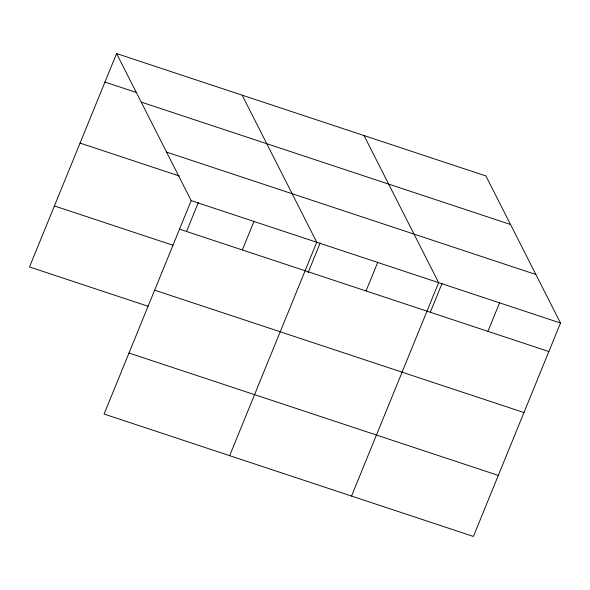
<?xml version="1.0" encoding="UTF-8"?>
<svg xmlns="http://www.w3.org/2000/svg" width="590" height="590" viewBox="0 0 590 590"><rect width="100%" height="100%" fill="white"/><g stroke="black" fill="none" stroke-linecap="round" stroke-linejoin="round"><path stroke-width="0.89" d="M116.591 53.557L191.182 200.637L104.091 414.047L473.409 536.443L560.5 323.032L485.909 175.953L116.591 53.557L29.5 266.968L148.09 306.269M186.558 231.428L198.343 202.54M242.328 249.954L253.966 221.442M229.657 455.657L316.749 242.247L242.158 95.174M308.083 272.669L320.215 242.933M366.051 290.959L377.689 262.447M351.537 496.05L438.628 282.639L364.037 135.567M430.309 312.206L442.094 283.325M487.93 331.351L499.56 302.832M104.954 82.069L136.349 92.475M141.209 102.092L510.527 224.488M166.564 152.102L535.882 274.498M80.056 143.09L179.463 176.034M191.182 200.637L560.5 323.032M179.544 229.149L548.862 351.544M54.398 205.954L172.995 245.256M154.646 290.162L523.964 412.558M128.989 353.026L498.307 475.422"/></g></svg>
